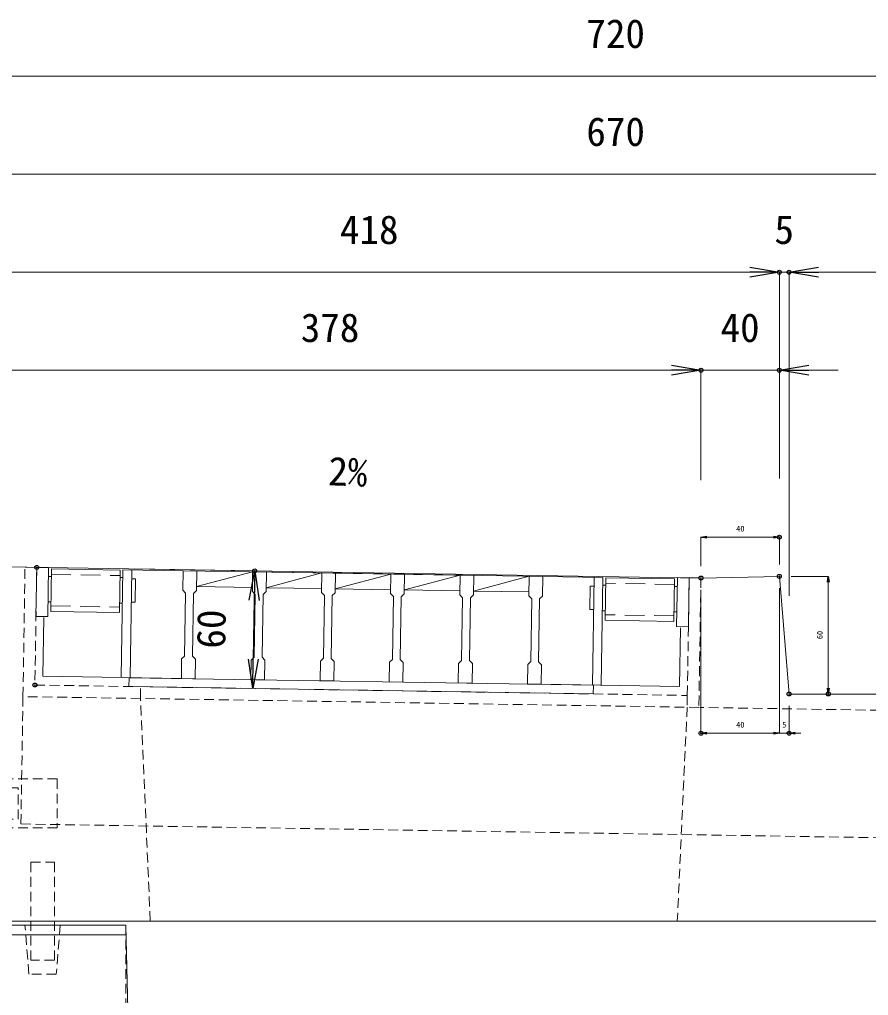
# Model space of a CAD drawing. Units: millimetres, scale not verified. Extents: x -1945 to 1945, y -1209 to 1631.
# Drawn here: x -1159.8 to -726.5, y 18.4 to 516.3 of the extents above; entities that cross this region are included whole.
import ezdxf
from ezdxf.enums import TextEntityAlignment as Align

# ---------------------------------------------------------------- set-up
doc = ezdxf.new("R2010")
doc.units = ezdxf.units.MM
doc.header["$LTSCALE"] = 10
doc.header["$PDMODE"] = 32
doc.header["$PDSIZE"] = 2
doc.linetypes.add('USER1', pattern=[0.75, 0.5, -0.25])
doc.linetypes.add('USER3', pattern=[1.5, 1, -0.5])
doc.layers.add('0-0_0', color=7, linetype='Continuous')
doc.layers.add('0-2_DEFPOINTS', color=7, linetype='Continuous')
for name, color, linetype, lineweight in [('0-3_KIJUN', 7, 'USER1', 18), ('0-5_SUNPO_S10', 3, 'Continuous', 18), ('0-6_SUNPO_S2', 3, 'Continuous', 18), ('0-7_10-グレーチング', 5, 'Continuous', 18)]:
    doc.layers.add(name, color=color, linetype=linetype, lineweight=lineweight)
doc.styles.add('ＭＳ ゴシック', font='')
doc.styles.get('ＭＳ ゴシック').set_extended_font_data('MS Gothic')

# ---------------------------------------------------------------- blocks, each defined once
blk = doc.blocks.new('_OPEN')
at = {"layer": '0-0_0'}
blk.add_line((0, 0), (-1, 0), dxfattribs=at)
blk.add_lwpolyline([(-1, 0.1667), (0, 0), (-1, -0.1667)], dxfattribs=at)
blk = doc.blocks.new('D22')
at = {"layer": '0-2_DEFPOINTS'}
for p in [(1172.98, 1652.23), (1549.48, 1652.23), (1424.48, 1592.23)]:
    blk.add_point(p, dxfattribs=at)
at = {"layer": '0-5_SUNPO_S10'}
for p, q in [((1222.98, 1652.23), (1549.48, 1652.23)), ((1549.48, 1607.23), (1549.48, 1637.23)), ((1474.48, 1592.23), (1549.48, 1592.23))]:
    blk.add_line(p, q, dxfattribs=at)
at = {"layer": '0-5_SUNPO_S10', "xscale": 15, "yscale": 15}
for p, rotation in [((1549.48, 1652.23), 90), ((1549.48, 1592.23), 270)]:
    blk.add_blockref('_OPEN', p, dxfattribs=dict(at, rotation=rotation))
at = {"layer": '0-5_SUNPO_S10', "color": 7, "style": 'ＭＳ ゴシック'}
blk.add_text('60', height=14.66, rotation=90, dxfattribs=at).set_placement((1539.48, 1612.23), align=Align.BOTTOM_LEFT)
blk = doc.blocks.new('D23')
at = {"layer": '0-2_DEFPOINTS'}
for p in [(1424.48, 1807.39), (1177.98, 1592.23), (1424.48, 1592.23)]:
    blk.add_point(p, dxfattribs=at)
at = {"layer": '0-5_SUNPO_S10'}
for p, q in [((1177.98, 1642.23), (1177.98, 1807.39)), ((1192.98, 1807.39), (1409.48, 1807.39)), ((1424.48, 1642.23), (1424.48, 1807.39))]:
    blk.add_line(p, q, dxfattribs=at)
at = {"layer": '0-5_SUNPO_S10', "xscale": 15, "yscale": 15, "rotation": 180}
blk.add_blockref('_OPEN', (1177.98, 1807.39), dxfattribs=at)
at = {"layer": '0-5_SUNPO_S10', "xscale": 15, "yscale": 15}
blk.add_blockref('_OPEN', (1424.48, 1807.39), dxfattribs=at)
at = {"layer": '0-5_SUNPO_S10', "color": 7, "style": 'ＭＳ ゴシック'}
blk.add_text('247', height=14.66, dxfattribs=at).set_placement((1286.23, 1817.39), align=Align.BOTTOM_LEFT)
blk = doc.blocks.new('D24')
at = {"layer": '0-2_DEFPOINTS'}
for p in [(1172.98, 1807.39), (1172.98, 1652.23), (754.48, 1627.39)]:
    blk.add_point(p, dxfattribs=at)
at = {"layer": '0-5_SUNPO_S10'}
for p, q in [((754.48, 1677.39), (754.48, 1807.39)), ((769.48, 1807.39), (1157.98, 1807.39)), ((1172.98, 1702.23), (1172.98, 1807.39))]:
    blk.add_line(p, q, dxfattribs=at)
at = {"layer": '0-5_SUNPO_S10', "xscale": 15, "yscale": 15, "rotation": 180}
blk.add_blockref('_OPEN', (754.48, 1807.39), dxfattribs=at)
at = {"layer": '0-5_SUNPO_S10', "xscale": 15, "yscale": 15}
blk.add_blockref('_OPEN', (1172.98, 1807.39), dxfattribs=at)
at = {"layer": '0-5_SUNPO_S10', "color": 7, "style": 'ＭＳ ゴシック'}
blk.add_text('418', height=14.66, dxfattribs=at).set_placement((948.73, 1817.39), align=Align.BOTTOM_LEFT)
blk = doc.blocks.new('D25')
at = {"layer": '0-2_DEFPOINTS'}
for p in [(1424.48, 1857.39), (754.48, 1627.39), (1424.48, 1592.23)]:
    blk.add_point(p, dxfattribs=at)
at = {"layer": '0-5_SUNPO_S10'}
for p, q in [((754.48, 1677.39), (754.48, 1857.39)), ((769.48, 1857.39), (1409.48, 1857.39)), ((1424.48, 1642.23), (1424.48, 1857.39))]:
    blk.add_line(p, q, dxfattribs=at)
at = {"layer": '0-5_SUNPO_S10', "xscale": 15, "yscale": 15, "rotation": 180}
blk.add_blockref('_OPEN', (754.48, 1857.39), dxfattribs=at)
at = {"layer": '0-5_SUNPO_S10', "xscale": 15, "yscale": 15}
blk.add_blockref('_OPEN', (1424.48, 1857.39), dxfattribs=at)
at = {"layer": '0-5_SUNPO_S10', "color": 7, "style": 'ＭＳ ゴシック'}
blk.add_text('670', height=14.66, dxfattribs=at).set_placement((1074.48, 1867.39), align=Align.BOTTOM_LEFT)
blk = doc.blocks.new('D28')
at = {"layer": '0-5_SUNPO_S10'}
blk.add_line((744.48, 1907.39), (1434.48, 1907.39), dxfattribs=at)
at = {"layer": '0-5_SUNPO_S10', "color": 7, "style": 'ＭＳ ゴシック'}
blk.add_text('720', height=14.66, dxfattribs=at).set_placement((1074.48, 1917.39), align=Align.BOTTOM_LEFT)
blk = doc.blocks.new('D30')
at = {"layer": '0-2_DEFPOINTS'}
for p in [(754.48, 1476.39), (629.48, 1021.39), (1089.48, 1021.39)]:
    blk.add_point(p, dxfattribs=at)
at = {"layer": '0-5_SUNPO_S10'}
for p, q in [((704.48, 1476.39), (629.48, 1476.39)), ((629.48, 1461.39), (629.48, 1036.39)), ((1039.48, 1021.39), (629.48, 1021.39))]:
    blk.add_line(p, q, dxfattribs=at)
at = {"layer": '0-5_SUNPO_S10', "xscale": 15, "yscale": 15}
for p, rotation in [((629.48, 1476.39), 90), ((629.48, 1021.39), 270)]:
    blk.add_blockref('_OPEN', p, dxfattribs=dict(at, rotation=rotation))
at = {"layer": '0-5_SUNPO_S10', "color": 7, "style": 'ＭＳ ゴシック'}
blk.add_text('455', height=14.66, rotation=90, dxfattribs=at).set_placement((619.48, 1233.89), align=Align.BOTTOM_LEFT)
blk = doc.blocks.new('D34')
at = {"layer": '0-2_DEFPOINTS'}
for p in [(1132.98, 1757.39), (1132.98, 1651.39), (754.48, 1627.39)]:
    blk.add_point(p, dxfattribs=at)
at = {"layer": '0-5_SUNPO_S10'}
for p, q in [((754.48, 1677.39), (754.48, 1757.39)), ((769.48, 1757.39), (1117.98, 1757.39)), ((1132.98, 1701.39), (1132.98, 1757.39))]:
    blk.add_line(p, q, dxfattribs=at)
at = {"layer": '0-5_SUNPO_S10', "xscale": 15, "yscale": 15, "rotation": 180}
blk.add_blockref('_OPEN', (754.48, 1757.39), dxfattribs=at)
at = {"layer": '0-5_SUNPO_S10', "xscale": 15, "yscale": 15}
blk.add_blockref('_OPEN', (1132.98, 1757.39), dxfattribs=at)
at = {"layer": '0-5_SUNPO_S10', "color": 7, "style": 'ＭＳ ゴシック'}
blk.add_text('378', height=14.66, dxfattribs=at).set_placement((928.73, 1767.39), align=Align.BOTTOM_LEFT)
blk = doc.blocks.new('D35')
at = {"layer": '0-2_DEFPOINTS'}
for p in [(1172.98, 1757.39), (1132.98, 1651.39), (1172.98, 1652.23)]:
    blk.add_point(p, dxfattribs=at)
at = {"layer": '0-5_SUNPO_S10'}
for p, q in [((1117.98, 1757.39), (1102.98, 1757.39)), ((1132.98, 1701.39), (1132.98, 1757.39)), ((1132.98, 1757.39), (1172.98, 1757.39)), ((1172.98, 1702.23), (1172.98, 1757.39)), ((1187.98, 1757.39), (1202.98, 1757.39))]:
    blk.add_line(p, q, dxfattribs=at)
at = {"layer": '0-5_SUNPO_S10', "xscale": 15, "yscale": 15}
blk.add_blockref('_OPEN', (1132.98, 1757.39), dxfattribs=at)
at = {"layer": '0-5_SUNPO_S10', "xscale": 15, "yscale": 15, "rotation": 180}
blk.add_blockref('_OPEN', (1172.98, 1757.39), dxfattribs=at)
at = {"layer": '0-5_SUNPO_S10', "color": 7, "style": 'ＭＳ ゴシック'}
blk.add_text('40', height=14.66, dxfattribs=at).set_placement((1142.98, 1767.39), align=Align.BOTTOM_LEFT)
blk = doc.blocks.new('D36')
at = {"layer": '0-2_DEFPOINTS'}
for p in [(1172.98, 1672.23), (1132.98, 1651.39), (1172.98, 1652.23)]:
    blk.add_point(p, dxfattribs=at)
at = {"layer": '0-6_SUNPO_S2'}
for p, q in [((1132.98, 1657.39), (1132.98, 1672.23)), ((1135.98, 1672.23), (1169.98, 1672.23)), ((1172.98, 1658.23), (1172.98, 1672.23))]:
    blk.add_line(p, q, dxfattribs=at)
at = {"layer": '0-6_SUNPO_S2', "xscale": 3, "yscale": 3, "rotation": 180}
blk.add_blockref('_OPEN', (1132.98, 1672.23), dxfattribs=at)
at = {"layer": '0-6_SUNPO_S2', "xscale": 3, "yscale": 3}
blk.add_blockref('_OPEN', (1172.98, 1672.23), dxfattribs=at)
at = {"layer": '0-6_SUNPO_S2', "color": 7, "style": 'ＭＳ ゴシック'}
blk.add_text('40', height=2.933, dxfattribs=at).set_placement((1150.98, 1674.23), align=Align.BOTTOM_LEFT)
blk = doc.blocks.new('D37')
at = {"layer": '0-2_DEFPOINTS'}
for p in [(1172.98, 1652.23), (1177.98, 1592.23), (1177.98, 1572.23)]:
    blk.add_point(p, dxfattribs=at)
at = {"layer": '0-6_SUNPO_S2'}
for p, q in [((1172.98, 1646.23), (1172.98, 1572.23)), ((1177.98, 1586.23), (1177.98, 1572.23)), ((1169.98, 1572.23), (1166.98, 1572.23)), ((1172.98, 1572.23), (1177.98, 1572.23)), ((1180.98, 1572.23), (1183.98, 1572.23))]:
    blk.add_line(p, q, dxfattribs=at)
at = {"layer": '0-6_SUNPO_S2', "xscale": 3, "yscale": 3}
blk.add_blockref('_OPEN', (1172.98, 1572.23), dxfattribs=at)
at = {"layer": '0-6_SUNPO_S2', "xscale": 3, "yscale": 3, "rotation": 180}
blk.add_blockref('_OPEN', (1177.98, 1572.23), dxfattribs=at)
at = {"layer": '0-6_SUNPO_S2', "color": 7, "style": 'ＭＳ ゴシック'}
blk.add_text('5', height=2.93, dxfattribs=at).set_placement((1174.48, 1574.23), align=Align.BOTTOM_LEFT)
blk = doc.blocks.new('D38')
at = {"layer": '0-2_DEFPOINTS'}
for p in [(1132.98, 1651.39), (1172.98, 1652.23), (1132.98, 1572.23)]:
    blk.add_point(p, dxfattribs=at)
at = {"layer": '0-6_SUNPO_S2'}
for p, q in [((1132.98, 1645.39), (1132.98, 1572.23)), ((1172.98, 1646.23), (1172.98, 1572.23)), ((1169.98, 1572.23), (1135.98, 1572.23))]:
    blk.add_line(p, q, dxfattribs=at)
at = {"layer": '0-6_SUNPO_S2', "xscale": 3, "yscale": 3, "rotation": 180}
blk.add_blockref('_OPEN', (1132.98, 1572.23), dxfattribs=at)
at = {"layer": '0-6_SUNPO_S2', "xscale": 3, "yscale": 3}
blk.add_blockref('_OPEN', (1172.98, 1572.23), dxfattribs=at)
at = {"layer": '0-6_SUNPO_S2', "color": 7, "style": 'ＭＳ ゴシック'}
blk.add_text('40', height=2.933, dxfattribs=at).set_placement((1150.98, 1574.23), align=Align.BOTTOM_LEFT)
blk = doc.blocks.new('D39')
at = {"layer": '0-2_DEFPOINTS'}
for p in [(1172.98, 1652.23), (1177.98, 1592.23), (1197.98, 1592.23)]:
    blk.add_point(p, dxfattribs=at)
at = {"layer": '0-6_SUNPO_S2'}
for p, q in [((1178.98, 1652.23), (1197.98, 1652.23)), ((1197.98, 1649.23), (1197.98, 1595.23)), ((1183.98, 1592.23), (1197.98, 1592.23))]:
    blk.add_line(p, q, dxfattribs=at)
at = {"layer": '0-6_SUNPO_S2', "xscale": 3, "yscale": 3}
for p, rotation in [((1197.98, 1652.23), 90), ((1197.98, 1592.23), 270)]:
    blk.add_blockref('_OPEN', p, dxfattribs=dict(at, rotation=rotation))
at = {"layer": '0-6_SUNPO_S2', "color": 7, "style": 'ＭＳ ゴシック'}
blk.add_text('60', height=2.933, rotation=90, dxfattribs=at).set_placement((1195.98, 1620.23), align=Align.BOTTOM_LEFT)
blk = doc.blocks.new('D40')
at = {"layer": '0-2_DEFPOINTS'}
for p in [(1177.98, 1807.39), (1172.98, 1652.23), (1177.98, 1592.23)]:
    blk.add_point(p, dxfattribs=at)
at = {"layer": '0-5_SUNPO_S10'}
for p, q in [((1157.98, 1807.39), (1142.98, 1807.39)), ((1172.98, 1702.23), (1172.98, 1807.39)), ((1172.98, 1807.39), (1177.98, 1807.39)), ((1177.98, 1642.23), (1177.98, 1807.39)), ((1192.98, 1807.39), (1207.98, 1807.39))]:
    blk.add_line(p, q, dxfattribs=at)
at = {"layer": '0-5_SUNPO_S10', "xscale": 15, "yscale": 15}
blk.add_blockref('_OPEN', (1172.98, 1807.39), dxfattribs=at)
at = {"layer": '0-5_SUNPO_S10', "xscale": 15, "yscale": 15, "rotation": 180}
blk.add_blockref('_OPEN', (1177.98, 1807.39), dxfattribs=at)
at = {"layer": '0-5_SUNPO_S10', "color": 7, "style": 'ＭＳ ゴシック'}
blk.add_text('5', height=14.66, dxfattribs=at).set_placement((1170.48, 1817.39), align=Align.BOTTOM_LEFT)
blk = doc.blocks.new('M16_insert_dan')
at = {"layer": '0-3_KIJUN', "color": 3}
for points in [[(0, -12.5), (-50, -12.5), (-50, 12.5), (0, 12.5)], [(0, 8), (-30, 8), (-30, -8), (0, -8)]]:
    blk.add_lwpolyline(points, close=True, dxfattribs=at)
blk = doc.blocks.new('D43')
at = {"layer": '0-2_DEFPOINTS'}
for p in [(794.02, 1656.81), (905.22, 1655.03), (793.06, 1596.82)]:
    blk.add_point(p, dxfattribs=at)
at = {"layer": '0-5_SUNPO_S10'}
for p, q in [((844.01, 1656.01), (905.22, 1655.03)), ((904.5, 1610.04), (904.98, 1640.04)), ((843.06, 1596.02), (904.26, 1595.04))]:
    blk.add_line(p, q, dxfattribs=at)
at = {"layer": '0-5_SUNPO_S10', "xscale": 15, "yscale": 15}
for p, rotation in [((905.22, 1655.03), 89.08457), ((904.26, 1595.04), 269.08457)]:
    blk.add_blockref('_OPEN', p, dxfattribs=dict(at, rotation=rotation))
at = {"layer": '0-5_SUNPO_S10', "color": 7, "style": 'ＭＳ ゴシック'}
blk.add_text('60', height=14.66, rotation=89.085, dxfattribs=at).set_placement((894.58, 1615.2), align=Align.BOTTOM_LEFT)
blk = doc.blocks.new('A$C38A60B7F')
at = {"layer": '0-7_10-グレーチング'}
for p, q in [((0, 60), (6, 60)), ((0, 35), (0, 60)), ((6, 60), (6, 35)), ((327, 60), (327, 35)), ((333, 60), (327, 60)), ((333, 60), (333, 35)), ((7.5, 59.35), (42.5, 59.35)), ((7.5, 59.35), (7.5, 37.65)), ((42.5, 59.35), (42.5, 37.65)), ((44, 59.5), (44, 4.5)), ((44, 59.5), (74.67, 59.5)), ((48.5, 59.5), (48.5, 4.5)), ((48.5, 55), (50.5, 55)), ((50.5, 55), (50.5, 43)), ((74.67, 59.5), (187.76, 59.5)), ((74.67, 49.5), (74.67, 59.5)), ((81.67, 49.5), (81.67, 59.5)), ((81.67, 51.5), (110.19, 59.5)), ((110.19, 59.5), (223.05, 59.5)), ((110.19, 49.5), (110.19, 59.5)), ((117.19, 49.5), (117.19, 59.5)), ((117.19, 51.5), (145.47, 59.5)), ((145.47, 49.5), (145.47, 59.5)), ((145.47, 59.5), (258.33, 59.5)), ((152.47, 49.5), (152.47, 59.5)), ((152.47, 51.5), (180.76, 59.5)), ((180.76, 49.5), (180.76, 59.5)), ((187.76, 49.5), (187.76, 59.5)), ((187.76, 51.5), (216.05, 59.5)), ((216.05, 49.5), (216.05, 59.5)), ((223.05, 49.5), (223.05, 59.5)), ((223.05, 51.5), (251.33, 59.5)), ((251.33, 49.5), (251.33, 59.5)), ((258.33, 49.5), (258.33, 59.5)), ((258.33, 59.5), (289, 59.5)), ((282.5, 55), (282.5, 43)), ((284.5, 55), (282.5, 55)), ((284.5, 59.5), (284.5, 4.5)), ((289, 59.5), (289, 4.5)), ((290.5, 59.35), (290.5, 37.65)), ((325.5, 59.35), (290.5, 59.35)), ((325.5, 59.35), (325.5, 37.65)), ((81.67, 51.5), (110.19, 51.5)), ((117.19, 51.5), (145.47, 51.5)), ((152.47, 51.5), (180.76, 51.5)), ((187.76, 51.5), (216.05, 51.5)), ((223.05, 51.5), (251.33, 51.5)), ((74.67, 49.5), (76.17, 48)), ((76.17, 16), (76.17, 48)), ((81.67, 49.5), (80.17, 48)), ((80.17, 16), (80.17, 48)), ((110.19, 49.5), (111.69, 48)), ((111.69, 16), (111.69, 48)), ((117.19, 49.5), (115.69, 48)), ((115.69, 16), (115.69, 48)), ((145.47, 49.5), (146.97, 48)), ((146.97, 16), (146.97, 48)), ((152.47, 49.5), (150.97, 48)), ((150.97, 16), (150.97, 48)), ((180.76, 49.5), (182.26, 48)), ((182.26, 16), (182.26, 48)), ((187.76, 49.5), (186.26, 48)), ((186.26, 16), (186.26, 48)), ((216.05, 49.5), (217.55, 48)), ((217.55, 16), (217.55, 48)), ((223.05, 49.5), (221.55, 48)), ((221.55, 16), (221.55, 48)), ((251.33, 49.5), (252.83, 48)), ((252.83, 16), (252.83, 48)), ((258.33, 49.5), (256.83, 48)), ((256.83, 16), (256.83, 48)), ((48.5, 43), (50.5, 43)), ((284.5, 43), (282.5, 43)), ((0, 35), (6, 35)), ((7.5, 37.65), (42.5, 37.65)), ((325.5, 37.65), (290.5, 37.65)), ((333, 35), (327, 35)), ((4, 34.5), (4, 4.5)), ((329, 34.5), (329, 4.5)), ((76.17, 16), (74.67, 14.5)), ((80.17, 16), (81.67, 14.5)), ((111.69, 16), (110.19, 14.5)), ((115.69, 16), (117.19, 14.5)), ((146.97, 16), (145.47, 14.5)), ((150.97, 16), (152.47, 14.5)), ((182.26, 16), (180.76, 14.5)), ((186.26, 16), (187.76, 14.5)), ((217.55, 16), (216.05, 14.5)), ((221.55, 16), (223.05, 14.5)), ((252.83, 16), (251.33, 14.5)), ((256.83, 16), (258.33, 14.5)), ((74.67, 4.5), (74.67, 14.5)), ((81.67, 4.5), (81.67, 14.5)), ((110.19, 4.5), (110.19, 14.5)), ((117.19, 4.5), (117.19, 14.5)), ((145.47, 4.5), (145.47, 14.5)), ((152.47, 4.5), (152.47, 14.5)), ((180.76, 4.5), (180.76, 14.5)), ((187.76, 4.5), (187.76, 14.5)), ((216.05, 4.5), (216.05, 14.5)), ((223.05, 4.5), (223.05, 14.5)), ((251.33, 4.5), (251.33, 14.5)), ((258.33, 4.5), (258.33, 14.5)), ((74.67, 4.5), (4, 4.5)), ((285, 0), (48, 0)), ((81.67, 4.5), (74.67, 4.5)), ((117.19, 4.5), (110.19, 4.5)), ((152.47, 4.5), (145.47, 4.5)), ((187.76, 4.5), (180.76, 4.5)), ((223.05, 4.5), (216.05, 4.5)), ((258.33, 4.5), (251.33, 4.5)), ((258.33, 4.5), (329, 4.5)), ((285, 4.5), (285, 0))]:
    blk.add_line(p, q, dxfattribs=at)
at = {"layer": '0-7_10-グレーチング', "linetype": 'USER3'}
for p, q in [((6, 55.5), (7.5, 55.5)), ((7.5, 56.55), (42.5, 56.55)), ((42.5, 55.5), (44, 55.5)), ((290.5, 55.5), (289, 55.5)), ((325.5, 56.55), (290.5, 56.55)), ((327, 55.5), (325.5, 55.5)), ((6, 42.5), (7.5, 42.5)), ((7.5, 40.45), (42.5, 40.45)), ((42.5, 42.5), (44, 42.5)), ((290.5, 42.5), (289, 42.5)), ((325.5, 40.45), (290.5, 40.45)), ((327, 42.5), (325.5, 42.5))]:
    blk.add_line(p, q, dxfattribs=at)
at = {"layer": '0-7_10-グレーチング'}
blk.add_lwpolyline([(285, 4.5), (48, 4.5), (48, 0)], dxfattribs=at)

msp = doc.modelspace()

# ---------------------------------------------------------------- linework, layer by layer
at = {"layer": '0-3_KIJUN', "linetype": 'Continuous'}
msp.add_line((-1195.52, 49.39), (-1105.52, 49.39), dxfattribs=at)
msp.add_lwpolyline([(-767.02, 172.23), (-520.52, 172.23), (-520.52, 56.39), (-1190.52, 56.39), (-1190.52, 207.39), (-1187.52, 237.39), (-812.02, 231.39), (-772.02, 232.23)], close=True, dxfattribs=at)
at = {"layer": '0-3_KIJUN'}
for points in [[(-1156.98, 236.91), (-1150.98, 236.81), (-1151.94, 176.82), (-818.98, 171.5), (-818.02, 231.49), (-812.02, 231.39), (-813.08, 165.4), (-1158.03, 170.91)], [(-1154.02, 86.39), (-1142.02, 86.39), (-1142.02, 36.39), (-1154.02, 36.39)], [(-1157.02, 54.39), (-1139.02, 54.39), (-1141.02, 29.39), (-1155.02, 29.39)]]:
    msp.add_lwpolyline(points, close=True, dxfattribs=at)
for points in [[(-818.98, 171.5), (-819.08, 165.5), (-824.08, 56.39), (-1093.04, 56.39), (-1098.04, 169.96), (-1097.95, 175.96)], [(-1158.03, 170.91), (-1159.07, 105.92), (-549.15, 96.18), (-548.11, 161.17), (-812.58, 165.39)], [(-1105.52, 54.39), (-1105.52, -543.61), (-605.52, -543.61), (-605.52, 54.39)]]:
    msp.add_lwpolyline(points, dxfattribs=at)
at = {"layer": '0-3_KIJUN', "linetype": 'Continuous'}
msp.add_lwpolyline([(-515.52, -653.61), (-1195.52, -653.61), (-1215.52, -633.61), (-1215.52, 29.39), (-1190.52, 54.39), (-1105.52, 54.39), (-1100.52, -153.61)], dxfattribs=at)

# ---------------------------------------------------------------- block references
at = {"layer": '0-3_KIJUN', "rotation": 180}
msp.add_blockref('M16_insert_dan', (-1190.52, 116.39), dxfattribs=at)
at = {"layer": '0-5_SUNPO_S10'}
for name in ['D28', 'D25', 'D24', 'D40', 'D23', 'D34', 'D35', 'D43', 'D22', 'D30']:
    msp.add_blockref(name, (-1945, -1420), dxfattribs=at)
at = {"layer": '0-6_SUNPO_S2'}
for name in ['D36', 'D38', 'D37', 'D39']:
    msp.add_blockref(name, (-1945, -1420), dxfattribs=at)
at = {"layer": '0-7_10-グレーチング', "rotation": 359.08457}
msp.add_blockref('A$C38A60B7F', (-1151.94, 176.82), dxfattribs=at)

# ---------------------------------------------------------------- texts
at = {"layer": '0-5_SUNPO_S10', "color": 7, "style": 'ＭＳ ゴシック'}
msp.add_text('2%', height=14.66, rotation=358, dxfattribs=at).set_placement((-1002.58, 274.32), align=Align.BOTTOM_LEFT)

doc.saveas('drawing.dxf')
